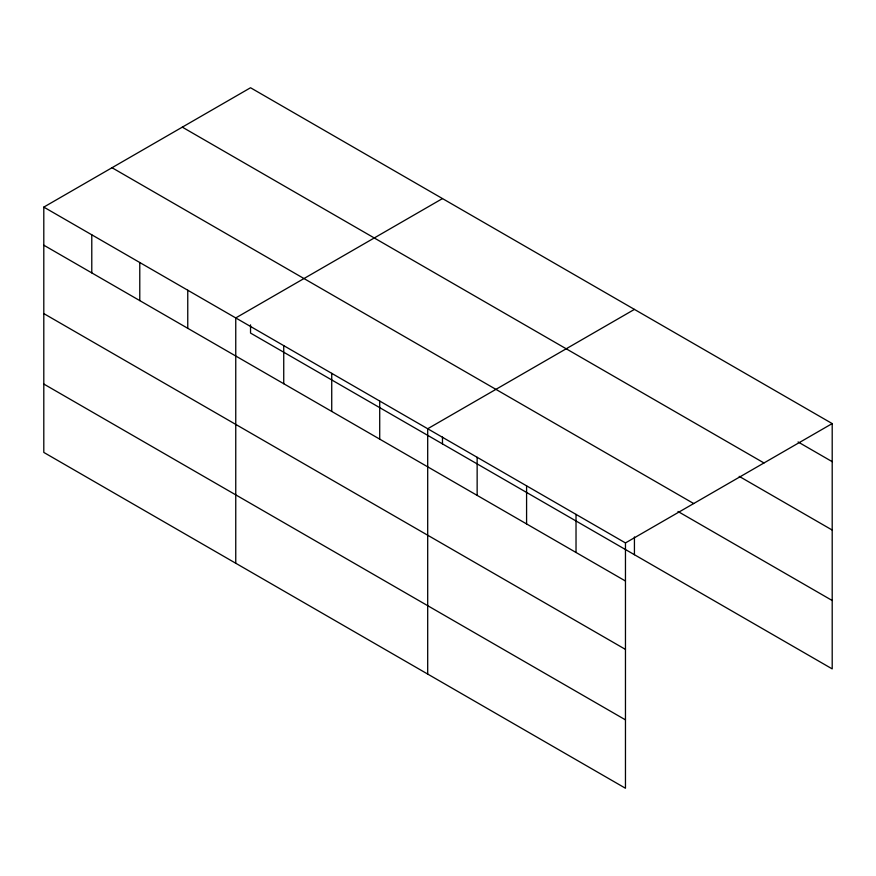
<?xml version="1.0" encoding="UTF-8"?>
<svg xmlns="http://www.w3.org/2000/svg" width="876" height="876" viewBox="0 0 876 876"><rect width="100%" height="100%" fill="white"/><g stroke="black" fill="none" stroke-linecap="round" stroke-linejoin="round"><path stroke-width="1.31" d="M43.8 207.108L625.464 542.934L625.464 788.247L43.8 452.421L43.8 207.108L250.536 87.753L832.2 423.579L832.2 668.892L250.536 333.066L250.536 324.865M442.479 198.578L235.754 317.933L235.754 563.246M634.432 309.392L427.696 428.747L427.696 674.071M625.464 542.934L832.2 423.579M798.058 441.953L832.2 461.663M182.307 127.14L763.981 462.966M739.202 476.358L832.2 530.046M112.018 167.721L693.693 503.547M677.991 511.475L832.2 600.509M43.8 245.192L625.464 581.018M43.8 313.586L625.464 649.401M43.8 384.038L625.464 719.864M634.432 536.933L634.432 554.716M576.025 514.387L576.025 552.471M526.585 485.841L526.585 523.925M477.146 457.294L477.146 495.378M442.479 437.047L442.479 443.891M379.713 401.044L379.713 439.128M331.73 373.34L331.73 411.424M283.736 345.637L283.736 383.721M187.76 290.219L187.76 328.314M139.777 262.515L139.777 300.61M91.783 234.812L91.783 272.896"/></g></svg>
